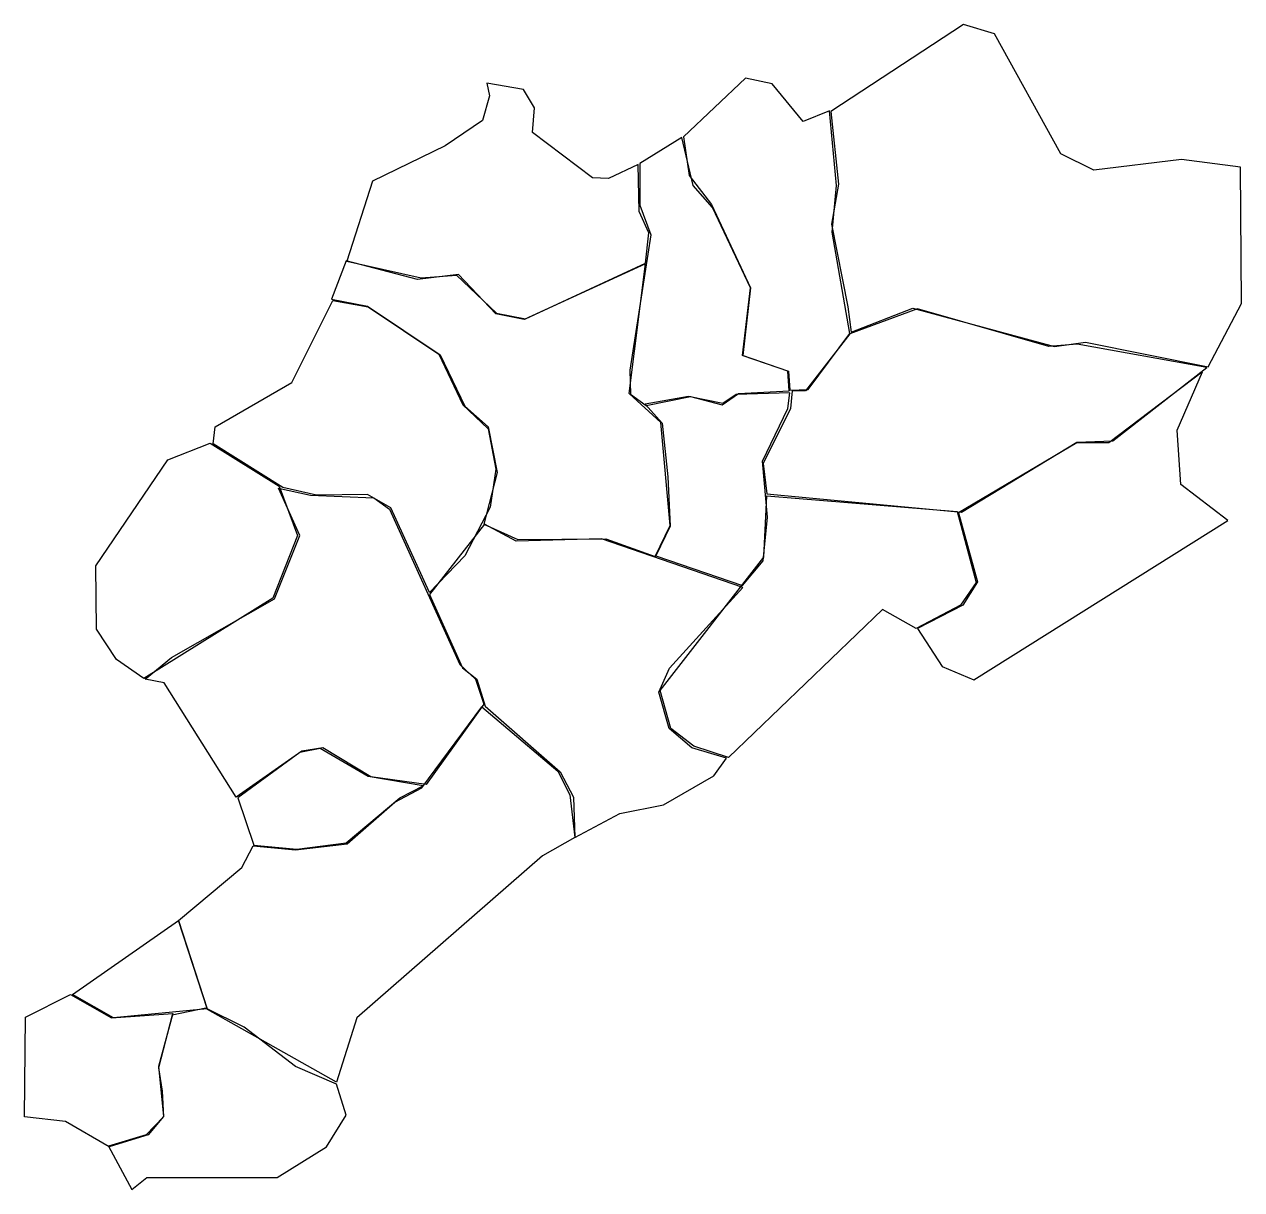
# Model space of a CAD drawing. Extents: x -552 to -2, y 219 to 746.
import ezdxf

# ---------------------------------------------------------------- set-up
doc = ezdxf.new("R2010")
doc.units = 0
doc.layers.add('Layer_1', color=7, linetype='CONTINUOUS')

msp = doc.modelspace()

# ---------------------------------------------------------------- linework, layer by layer
at = {"layer": 'Layer_1', "color": 7}
for points in [[(-178.571432, 606.857148), (-150.571432, 617.714284), (-86.571432, 600.285716), (-72.571429, 602.285716), (-17.142857, 591.14286), (-2, 619.714284), (-2.571429, 681.428572), (-29.142857, 684.857148), (-68.857143, 680.000004), (-83.714288, 687.428572), (-113.714288, 741.714284), (-127.714288, 746.000004), (-187.714288, 706.571428), (-184.285712, 673.714284), (-187.428568, 655.714284), (-180, 618.285716), (-178.571432, 606.857148)], [(-206.285712, 580.571428), (-198, 580.85714), (-179.142856, 606.285716), (-187.142856, 652.000004), (-185.142856, 673.14286), (-188.285712, 706.857148), (-200.285712, 702.000004), (-214.285712, 719.14286), (-226.285712, 721.714284), (-254.285712, 695.14286), (-251.714288, 677.714284), (-241.714288, 664.571428), (-224, 626.857148), (-227.428568, 596.285716), (-206.857144, 589.14286), (-206.285712, 580.571428)], [(-274.857144, 682.571428), (-288.285712, 676.285716), (-295.428568, 676.571428), (-322.571432, 697.14286), (-321.714288, 708.285716), (-326.571432, 716.571428), (-343.142856, 719.428572), (-342, 713.714284), (-345.142856, 702.571428), (-362, 691.14286), (-394.857144, 675.14286), (-406.571432, 638.857148), (-372.857144, 631.428572), (-356.857144, 632.571428), (-338.857144, 615.428572), (-325.714288, 612.857148), (-271.428568, 638.000004), (-270, 651.714284), (-274.285712, 661.428572), (-274.857144, 682.571428)], [(-206.571432, 580.285716), (-207.142856, 589.14286), (-227.714288, 596.285716), (-224, 626.857148), (-241.142856, 663.14286), (-250, 673.14286), (-255.142856, 694.857148), (-274, 683.14286), (-274, 664.285716), (-269.142856, 650.857148), (-278.571432, 589.714284), (-278.285712, 578.85714), (-271.142856, 573.714284), (-251.142856, 577.714284), (-236.857144, 574.000004), (-229.428568, 579.14286), (-206.571432, 580.285716)], [(-406.857144, 639.14286), (-413.428576, 621.714284), (-397.142856, 618.571428), (-364.285712, 596.571428), (-353.142856, 573.428572), (-342.571432, 564.000004), (-338.571432, 543.428572), (-344.571432, 520.000004), (-329.142856, 513.14286), (-289.428568, 513.428572), (-267.142856, 505.428572), (-260.285712, 519.428572), (-264.571432, 566.000004), (-278.857144, 579.14286), (-271.428568, 637.714284), (-326.285712, 612.571428), (-339.142856, 615.14286), (-356, 632.857148), (-374.571432, 630.571428), (-406.857144, 639.14286)], [(-466.857144, 556.285716), (-466, 564.000004), (-431.428576, 584.000004), (-412.857144, 621.14286), (-396.857144, 618.285716), (-364.857144, 596.857148), (-354, 574.000004), (-342.571432, 563.14286), (-339.142856, 544.85714), (-341.714288, 527.714284), (-353.142856, 505.714284), (-369.142856, 489.14286), (-386.571432, 527.428572), (-397.142856, 533.428572), (-420.285712, 533.14286), (-435.428576, 536.571428), (-466.857144, 556.285716)], [(-216.571432, 533.714284), (-128.571432, 525.428572), (-76.571429, 557.14286), (-60.285714, 557.714284), (-17.714286, 590.857148), (-76.285714, 601.428572), (-89.142856, 600.285716), (-148.571432, 617.428572), (-179.142856, 606.000004), (-199.142856, 580.285716), (-205.142856, 580.285716), (-206, 572.285716), (-218.285712, 547.428572), (-216.571432, 533.714284)], [(-148.571432, 472.85714), (-137.428568, 455.714284), (-123.142856, 449.714284), (-8.285714, 521.714284), (-29.428571, 538.000004), (-31.142857, 562.571428), (-19.714286, 588.857148), (-62, 556.85714), (-76.571429, 556.85714), (-130, 525.14286), (-121.428568, 494.000004), (-128, 483.428572), (-148.571432, 472.85714)], [(-227.714288, 492.285716), (-218.285712, 503.428572), (-216.285712, 523.14286), (-218.571432, 548.571428), (-207.142856, 572.285716), (-206.285712, 579.428572), (-230.571432, 578.571428), (-236.571432, 574.571428), (-252, 577.714284), (-271.714288, 574.285716), (-264, 565.714284), (-261.428568, 541.428572), (-260.285712, 519.14286), (-266.857144, 505.714284), (-227.714288, 492.285716)], [(-498.285712, 450.285716), (-510.571432, 458.85714), (-519.714288, 472.571428), (-520, 501.14286), (-487.428576, 549.14286), (-468.285712, 556.571428), (-437.142856, 537.14286), (-428.857144, 514.85714), (-440, 486.571428), (-498.285712, 450.285716)], [(-456.571432, 396.571428), (-489.142856, 448.285716), (-497.714288, 450.000004), (-485.714288, 459.714284), (-439.142856, 486.285716), (-427.714288, 514.85714), (-437.428576, 536.285716), (-422.857144, 533.14286), (-394.285712, 532.000004), (-387.142856, 526.85714), (-355.428568, 456.571428), (-348.285712, 450.000004), (-344.571432, 438.571428), (-370.571432, 402.285716), (-395.714288, 405.714284), (-417.428576, 418.85714), (-426.857144, 417.428572), (-456.571432, 396.571428)], [(-234, 414.571428), (-249.714288, 419.714284), (-260, 427.714284), (-264.857144, 444.85714), (-218, 505.14286), (-216.571432, 532.85714), (-130.571432, 525.714284), (-122, 493.714284), (-129.142856, 483.428572), (-149.142856, 472.85714), (-164.285712, 481.428572), (-234, 414.571428)], [(-303.428568, 378.285716), (-283.142856, 389.14286), (-263.428568, 393.14286), (-240.571432, 406.285716), (-234.857144, 414.285716), (-250.571432, 418.85714), (-260.857144, 427.714284), (-265.428568, 444.000004), (-260.571432, 454.85714), (-227.428568, 491.428572), (-291.428568, 513.428572), (-330, 512.285716), (-344.285712, 520.000004), (-369.142856, 488.285716), (-354.285712, 455.14286), (-347.714288, 450.000004), (-344, 437.714284), (-310, 408.000004), (-304, 396.571428), (-303.428568, 378.285716)], [(-482.571432, 340.85714), (-454, 364.85714), (-448.857144, 374.571428), (-429.714288, 372.85714), (-406.285712, 375.428572), (-384.857144, 394.285716), (-372.571432, 400.85714), (-345.428568, 437.428572), (-311.142856, 408.285716), (-305.714288, 397.714284), (-303.428568, 378.285716), (-318, 370.000004), (-402, 296.85714), (-411.142856, 267.714284), (-469.428576, 300.571428), (-482.571432, 340.85714)], [(-448.571432, 374.85714), (-429.142856, 373.14286), (-406.857144, 376.000004), (-382.571432, 396.285716), (-372, 401.714284), (-396.857144, 406.000004), (-418.571432, 418.571428), (-427.714288, 416.85714), (-455.714288, 396.285716), (-448.571432, 374.85714)], [(-530.571432, 307.428572), (-482.571432, 340.85714), (-469.714288, 300.85714), (-512, 296.85714), (-530.571432, 307.428572)], [(-514, 238.571428), (-533.714288, 250.000004), (-552.285712, 252.000004), (-551.714288, 297.14286), (-531.428576, 307.428572), (-512.857144, 296.85714), (-485.142856, 298.85714), (-491.714288, 274.85714), (-489.428576, 252.285716), (-496.285712, 244.000004), (-514, 238.571428)], [(-514.285712, 238.85714), (-503.714288, 219.14286), (-496.857144, 224.571428), (-438, 224.571428), (-415.714288, 238.571428), (-406.857144, 252.85714), (-411.142856, 266.85714), (-429.714288, 274.85714), (-452.857144, 292.571428), (-470.285712, 301.14286), (-485.428576, 298.000004), (-491.714288, 274.285716), (-490, 263.714284), (-489.428576, 252.000004), (-497.142856, 244.000004), (-514.285712, 238.85714)]]:
    msp.add_lwpolyline(points, close=True, dxfattribs=at)

doc.saveas('drawing.dxf')
